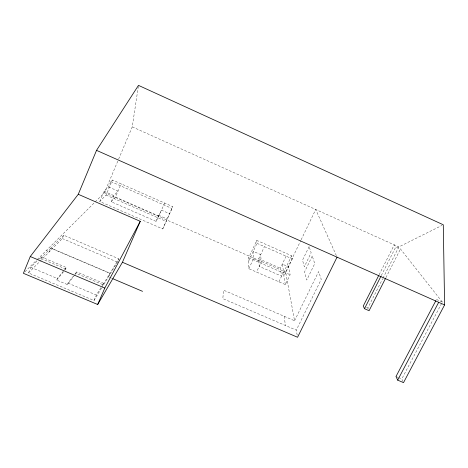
<?xml version="1.0" encoding="UTF-8"?>
<svg xmlns="http://www.w3.org/2000/svg" width="468" height="468" viewBox="0 0 468 468"><rect width="100%" height="100%" fill="white"/><g stroke="black" fill="none" stroke-linecap="round" stroke-linejoin="round"><path stroke-width="0.35" stroke-dasharray="2.34 1.75" d="M118.644 159.102L132.257 126.863L138.37 86.083M101.603 288.054L94.004 300.509L28.484 272.973L30.806 267.327L38.259 259.863M65.795 269.047L40.617 258.389L41.242 256.879L66.427 267.55L64.882 270.153M111.559 278.167L108.447 276.845L110.021 273.213L50.901 248.052L49.374 251.743L46.373 250.468M28.484 272.973L62.349 238.551L63.736 235.223L118.86 258.845L117.439 262.121L101.983 287.434M74.722 274.985L67.363 284.579L56.657 280.069L57.318 278.495L66.427 267.55M99.772 201.492L104.066 191.318L108.547 186.919L110.822 181.543L112.414 180.016L172.786 206.651L162.724 228.957L99.772 201.492L106.037 195.08L112.414 180.016M37.183 259.605L104.458 192.687L118.357 159.775M67.363 284.579L67.983 283.111L73.16 276.383M76.021 273.294L76.612 271.896L103.574 283.315L102.972 284.708L76.021 273.294L75.155 274.423M164.759 203.077L156.072 221.37L111.22 201.766L113.841 195.601L118.006 191.073L108.547 186.919M111.22 201.766L115.461 197.051L120.288 185.708L121.768 184.135M94.004 300.509L96.355 295.062L101.673 286.41M156.072 221.37L161.478 210.161L169.603 213.73L172.786 206.651M162.724 228.957L169.603 213.73M278.881 281.8L283.643 271.885L282.286 264.098L288.54 266.842L290.125 274.728L285.351 284.62L248.818 268.696L248.648 257.798L256.809 240.4L291.628 255.756L292.348 258.927L283.941 276.407M248.695 261.004L256.985 243.342L256.809 240.4M248.818 268.696L253.521 258.699L253.229 251.339L260.676 254.61L261.238 262.074L256.522 272.054M286.088 256.166L280.314 268.222L281.596 276.155L259.208 266.368L258.716 258.757L264.438 246.63M285.351 284.62L283.351 272.99L291.628 255.756M297.186 335.135L296.273 330.151L222.821 298.619L223.593 290.189L294.553 320.75L285.638 272.043L300.836 240.429M301.152 239.774L315.713 209.483L336.451 255.838M294.553 320.75L318.644 271.551L321.247 279.332L296.273 330.151M379.086 274.792L394.249 244.852L395.84 246.905L400.485 248.994L442.348 302.071L401.766 378.981L402.93 381.414M381.321 275.523L395.84 246.905M368.316 309.096L367.801 308.026L382.66 278.77M382.994 278.121L398.847 246.917L441.979 225.424M385.942 277.577L400.485 248.994M102.053 285.79L103.574 283.315M102.972 284.708L118.86 258.845M74.886 274.143L76.612 271.896M56.657 280.069L64.426 270.703M40.617 258.389L50.901 248.052M63.736 235.223L50.842 248.192L109.962 273.353M38.756 259.366L41.242 256.879M24.933 271.791L36.674 260.114M30.806 267.327L57.318 278.495M67.983 283.111L96.355 295.062M395.992 376.506L397.917 377.331M398.56 377.606L401.766 378.981M62.349 238.551L117.439 262.121M258.716 258.757L280.314 268.222M104.066 191.318L113.841 195.601M158.751 215.28L167.146 218.96M115.461 197.051L158.88 216.07M104.458 192.687L285.638 272.043M366.502 307.458L367.801 308.026M253.521 258.699L261.238 262.074M283.643 271.885L290.125 274.728M106.037 195.08L166.251 221.434M248.648 257.798L283.351 272.99M256.985 243.342L292.348 258.927M110.822 181.543L171.926 208.482M442.348 302.071L436.492 299.467L437.369 300.602M132.257 126.863L398.847 246.917M284.111 316.257L285.468 325.512M309.12 246.554L302.515 260.196L304.329 266.789L311.144 252.738L309.12 246.554M312.255 256.037L304.557 271.879L306.756 280.028L314.748 263.63L312.255 256.037"/><path stroke-width="0.7" d="M30.274 256.522L23.4 273.312L97.672 304.498L122.429 262.267L140.254 221.317L78.273 194.296L30.274 256.522L104.803 288.048L140.254 221.317M78.273 194.296L96.531 150.351L138.475 85.369L443.284 224.775L444.6 304.925L403.515 382.631L397.683 380.133L395.992 376.506L435.819 300.754M97.672 304.498L104.803 288.048M337.048 257.16L297.578 337.27L122.429 262.267M378.752 275.441L363.256 306.037L364.496 308.699L369.082 310.705L385.609 278.226M364.496 308.699L380.993 276.178M397.683 380.133L438.68 302.299M112.8 278.694L142.541 291.336M96.531 150.351L444.6 304.925"/></g></svg>
